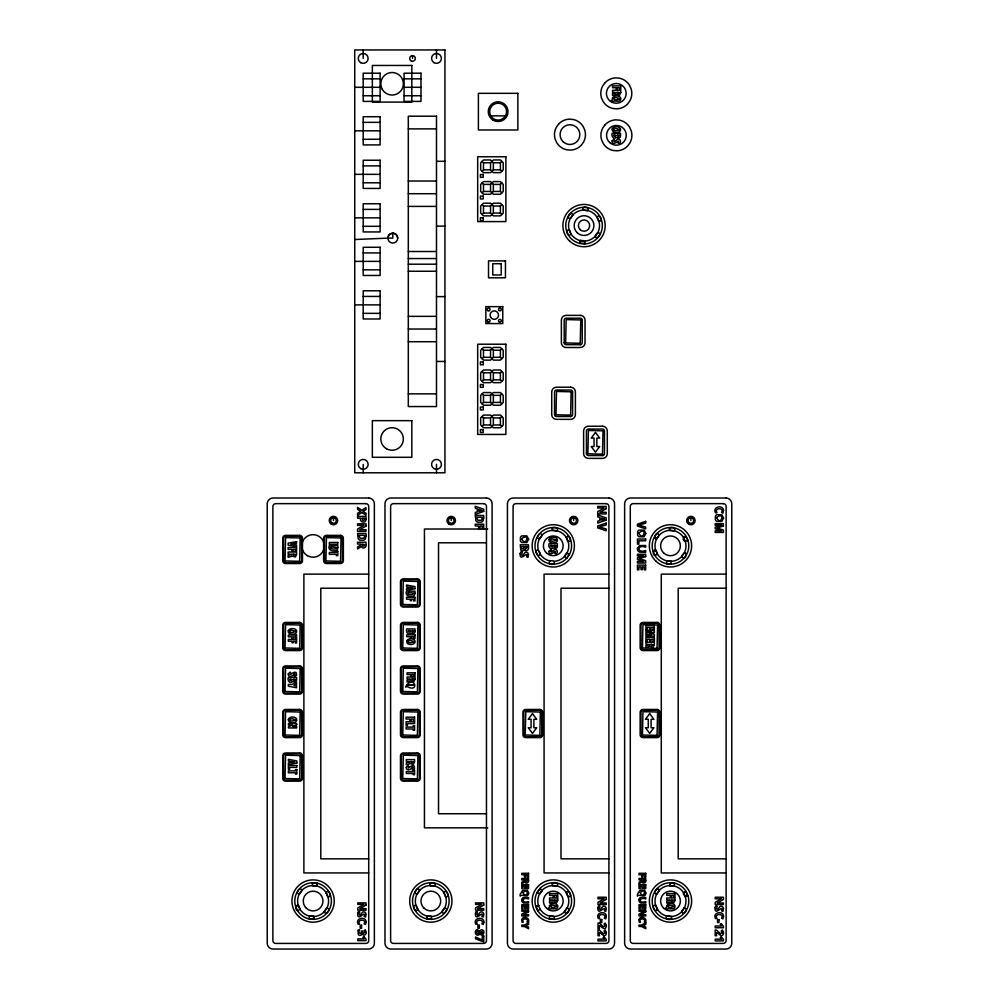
<?xml version="1.0" encoding="UTF-8"?>
<svg xmlns="http://www.w3.org/2000/svg" width="999" height="999" viewBox="0 0 999 999"><rect width="100%" height="100%" fill="white"/><g stroke="black" fill="none" stroke-linecap="round" stroke-linejoin="round"><path stroke-width="1.5" d="M309.615 916.145A15.509 15.509 0 0 1 299.962 909.265L298.276 905.581A15.509 15.509 0 0 1 299.413 893.768L301.76 890.471A15.509 15.509 0 0 1 312.55 885.539L316.583 885.926A15.509 15.509 0 0 1 326.248 892.819L327.922 896.503A15.509 15.509 0 0 1 326.798 908.303L324.45 911.6A15.509 15.509 0 0 1 313.649 916.533L309.653 915.871L313.674 916.258L313.748 919.355L308.991 918.893A18.319 18.319 0 0 1 297.565 910.751L295.579 906.405A18.319 18.319 0 0 1 296.915 892.444L299.688 888.548A18.319 18.319 0 0 1 312.45 882.729L317.207 883.178A18.319 18.319 0 0 1 328.634 891.32L330.619 895.666A18.319 18.319 0 0 1 329.283 909.627L326.511 913.523A18.319 18.319 0 0 1 313.748 919.355L313.674 916.258M316.558 886.213L317.207 883.178L316.558 886.213L312.525 885.826L312.45 882.729L317.183 883.466M426.748 918.618L431.481 919.355A18.319 18.319 0 0 0 444.243 913.523L447.015 909.627A18.319 18.319 0 0 0 448.351 895.666L446.366 891.32A18.319 18.319 0 0 0 434.952 883.178L430.182 882.729A18.319 18.319 0 0 0 417.432 888.548L414.647 892.444A18.319 18.319 0 0 0 413.311 906.405L415.297 910.751A18.319 18.319 0 0 0 426.723 918.893L427.385 915.871L431.418 916.258L431.481 919.355L426.748 918.618L427.385 915.871M430.257 885.826C427.06 880.893 438.361 881.98 434.29 886.213L430.282 885.539L434.315 885.926A15.509 15.509 0 0 1 443.981 892.819L445.666 896.503A15.509 15.509 0 0 1 444.53 908.303L442.182 911.6A15.509 15.509 0 0 1 431.381 916.533L427.36 916.145A15.509 15.509 0 0 1 417.694 909.265L416.009 905.581A15.509 15.509 0 0 1 417.145 893.768L419.493 890.471A15.509 15.509 0 0 1 430.282 885.539M580.581 240.422L579.919 243.444L584.69 243.906A18.319 18.319 0 0 0 597.439 238.074L600.224 234.191A18.319 18.319 0 0 0 601.56 220.23L599.575 215.871A18.319 18.319 0 0 0 588.149 207.73L583.391 207.28A18.319 18.319 0 0 0 570.629 213.099L567.857 216.995A18.319 18.319 0 0 0 566.52 230.956L568.506 235.314A18.319 18.319 0 0 0 579.919 243.444L580.581 240.422L584.615 240.809L584.69 243.906L584.615 240.809M549.8 560.951L549.163 563.698L553.921 564.148A18.319 18.319 0 0 0 566.683 558.329L569.455 554.433A18.319 18.319 0 0 0 570.791 540.471L568.806 536.113A18.319 18.319 0 0 0 557.392 527.984L552.622 527.522A18.319 18.319 0 0 0 539.872 533.354L537.1 537.25A18.319 18.319 0 0 0 535.751 551.198L537.749 555.556A18.319 18.319 0 0 0 549.163 563.698C555.132 566.733 556.555 559.353 549.8 560.951A15.509 15.509 0 0 1 540.134 554.058L538.449 550.374A15.509 15.509 0 0 1 539.585 538.561L541.933 535.264A15.509 15.509 0 0 1 552.722 530.344L556.755 530.731A15.509 15.509 0 0 1 566.421 537.612L568.106 541.296A15.509 15.509 0 0 1 566.97 553.109L564.622 556.406A15.509 15.509 0 0 1 553.821 561.338M552.697 530.619C549.5 525.699 560.801 526.773 556.73 531.006L552.722 530.344M583.466 210.377C580.269 205.444 591.558 206.531 587.487 210.764L583.491 210.102L587.512 210.477A15.509 15.509 0 0 1 597.177 217.37L598.863 221.054A15.509 15.509 0 0 1 597.727 232.867L595.379 236.164A15.509 15.509 0 0 1 584.59 241.084L580.556 240.697A15.509 15.509 0 0 1 570.891 233.816L569.218 230.132A15.509 15.509 0 0 1 570.342 218.319L572.689 215.022A15.509 15.509 0 0 1 583.491 210.102M549.812 916.145A15.509 15.509 0 0 1 540.147 909.265L538.473 905.581A15.509 15.509 0 0 1 539.597 893.768L541.945 890.471A15.509 15.509 0 0 1 552.747 885.539L556.78 885.926A15.509 15.509 0 0 1 566.445 892.819L568.119 896.503A15.509 15.509 0 0 1 566.995 908.303L564.635 911.6A15.509 15.509 0 0 1 553.846 916.533C543.244 916.383 557.055 913.586 553.946 919.355L549.188 918.893A18.319 18.319 0 0 1 537.762 910.751L535.776 906.405A18.319 18.319 0 0 1 537.112 892.444L539.885 888.548A18.319 18.319 0 0 1 552.647 882.729L557.405 883.178A18.319 18.319 0 0 1 568.831 891.32L570.816 895.666A18.319 18.319 0 0 1 569.48 909.627L566.708 913.523A18.319 18.319 0 0 1 553.946 919.355L549.188 918.893L549.837 915.871M552.722 885.826C549.525 880.893 560.826 881.98 556.743 886.213L552.747 885.539M667.007 560.951A15.509 15.509 0 0 1 657.342 554.058L655.656 550.374A15.509 15.509 0 0 1 656.793 538.561L659.14 535.264A15.509 15.509 0 0 1 669.929 530.344L673.963 530.731A15.509 15.509 0 0 1 683.628 537.612L685.302 541.296A15.509 15.509 0 0 1 684.178 553.109L681.83 556.406A15.509 15.509 0 0 1 671.028 561.338L667.032 560.664L671.053 561.051L671.128 564.148L666.37 563.698A18.319 18.319 0 0 1 654.944 555.556L652.959 551.198A18.319 18.319 0 0 1 654.295 537.25L657.08 533.354A18.319 18.319 0 0 1 669.829 527.522L674.6 527.984A18.319 18.319 0 0 1 686.013 536.113L687.999 540.471A18.319 18.319 0 0 1 686.663 554.433L683.89 558.329A18.319 18.319 0 0 1 671.128 564.148L666.37 563.698L667.032 560.664M669.904 530.619C666.708 525.699 678.009 526.773 673.938 531.006L669.929 530.344M669.829 883.004L674.612 883.178A18.319 18.319 0 0 1 686.038 891.32L688.024 895.666A18.319 18.319 0 0 1 686.688 909.627L683.903 913.523A18.319 18.319 0 0 1 671.153 919.355L666.383 918.893A18.319 18.319 0 0 1 654.969 910.751L652.984 906.405A18.319 18.319 0 0 1 654.32 892.444L657.092 888.548A18.319 18.319 0 0 1 669.854 882.729L669.929 885.826L673.95 886.213L674.612 883.178L669.829 883.004L669.929 885.826M667.02 916.145A15.509 15.509 0 0 1 657.354 909.265L655.681 905.581A15.509 15.509 0 0 1 656.805 893.768L659.153 890.471A15.509 15.509 0 0 1 669.954 885.539L673.975 885.926A15.509 15.509 0 0 1 683.641 892.819L685.326 896.503A15.509 15.509 0 0 1 684.19 908.303L681.842 911.6A15.509 15.509 0 0 1 671.053 916.533L667.02 916.145L671.078 916.258C674.275 921.178 662.974 920.091 667.045 915.871M309.653 915.871L308.991 918.893L313.773 919.068M354.732 239.523L387.862 238.124L388.524 235.652L390.322 233.841L392.794 233.192L395.267 233.841L397.065 235.652L397.727 238.124A4.933 4.933 0 0 1 390.322 242.395A4.933 4.933 0 0 1 390.322 233.841A4.933 4.933 0 0 1 397.727 238.124M570.566 218.481L572.927 215.185C570.891 209.365 565.222 219.368 570.342 218.319M595.154 236.001L597.502 232.705C603.671 232.717 596.053 241.333 595.379 236.164M539.81 538.723L542.157 535.439C540.134 529.607 534.465 539.622 539.585 538.561M299.638 893.93L301.985 890.633C299.962 884.802 294.293 894.817 299.413 893.768M565.172 555.144L566.745 552.947L569.455 554.433L566.745 552.947M569.23 554.27L566.683 558.329L564.398 556.243M324.213 911.438L326.561 908.141C332.729 908.153 325.125 916.782 324.45 911.6M658.578 536.525C652.31 544.73 654.969 527.971 659.365 535.439M417.37 893.93L419.717 890.633C417.694 884.802 412.025 894.817 417.145 893.768M681.593 556.243C688.336 545.616 686.538 563.698 681.83 556.406M441.958 911.438L444.305 908.141C450.474 908.153 442.857 916.782 442.182 911.6M540.122 888.71L537.112 892.444L539.835 893.93L542.182 890.633L539.885 888.548L542.182 890.633M564.41 911.438L566.758 908.141C572.927 908.153 565.322 916.782 564.635 911.6M657.042 893.93L659.39 890.633C657.354 884.802 651.685 894.817 656.805 893.768M482.08 171.241L483.491 169.842L483.491 162.787L482.08 161.376M490.546 162.787L493.356 159.965L500.412 159.965L503.221 162.787L503.221 169.842L500.412 172.652L493.356 172.652L490.546 169.842L490.546 162.787L483.491 162.787M493.356 169.842L490.546 172.652L483.491 172.652L480.669 169.842L480.669 162.787L483.491 159.965L490.546 159.965L493.356 162.787L493.356 169.842L500.412 169.842L501.823 171.241M500.412 169.842L500.412 162.787L501.823 161.376M482.08 192.857L483.491 191.446L483.491 184.403L482.08 182.992M490.546 184.403L493.356 181.581L500.412 181.581L503.221 184.403L503.221 191.446L500.412 194.268L493.356 194.268L490.546 191.446L490.546 184.403L483.491 184.403M493.356 191.446L490.546 194.268L483.491 194.268L480.669 191.446L480.669 184.403L483.491 181.581L490.546 181.581L493.356 184.403L493.356 191.446L500.412 191.446L501.823 192.857M500.412 191.446L500.412 184.403L501.823 182.992M482.08 214.473L483.491 213.062L483.491 206.019L482.08 204.608M490.546 206.019L493.356 203.197L500.412 203.197L503.221 206.019L503.221 213.062L500.412 215.884L493.356 215.884L490.546 213.062L490.546 206.019L483.491 206.019M493.356 213.062L490.546 215.884L483.491 215.884L480.669 213.062L480.669 206.019L483.491 203.197L490.546 203.197L493.356 206.019L493.356 213.062L500.412 213.062L501.823 214.473M500.412 213.062L500.412 206.019L501.823 204.608M482.08 358.716L483.491 357.305L483.491 350.249L482.08 348.838M490.546 350.249L493.356 347.44L500.412 347.44L503.221 350.249L503.221 357.305L500.412 360.115L493.356 360.115L490.546 357.305L490.546 350.249L483.491 350.249M493.356 357.305L490.546 360.115L483.491 360.115L480.669 357.305L480.669 350.249L483.491 347.44L490.546 347.44L493.356 350.249L493.356 357.305L500.412 357.305L501.823 358.716M500.412 357.305L500.412 350.249L501.823 348.838M482.08 381.268L483.491 379.857L483.491 372.802L482.08 371.391M490.546 372.802L493.356 369.992L500.412 369.992L503.221 372.802L503.221 379.857L500.412 382.667L493.356 382.667L490.546 379.857L490.546 372.802L483.491 372.802M493.356 379.857L490.546 382.667L483.491 382.667L480.669 379.857L480.669 372.802L483.491 369.992L490.546 369.992L493.356 372.802L493.356 379.857L500.412 379.857L501.823 381.268M500.412 379.857L500.412 372.802L501.823 371.391M482.08 403.821L483.491 402.41L483.491 395.354L482.08 393.943M490.546 395.354L493.356 392.545L500.412 392.545L503.221 395.354L503.221 402.41L500.412 405.219L493.356 405.219L490.546 402.41L490.546 395.354L483.491 395.354M493.356 402.41L490.546 405.219L483.491 405.219L480.669 402.41L480.669 395.354L483.491 392.545L490.546 392.545L493.356 395.354L493.356 402.41L500.412 402.41L501.823 403.821M500.412 402.41L500.412 395.354L501.823 393.943M482.08 426.361L483.491 424.962L483.491 417.907L482.08 416.496M490.546 417.907L493.356 415.084L500.412 415.084L503.221 417.907L503.221 424.962L500.412 427.772L493.356 427.772L490.546 424.962L490.546 417.907L483.491 417.907M493.356 424.962L490.546 427.772L483.491 427.772L480.669 424.962L480.669 417.907L483.491 415.084L490.546 415.084L493.356 417.907L493.356 424.962L500.412 424.962L501.823 426.361M500.412 424.962L500.412 417.907L501.823 416.496M571.153 233.691C568.481 238.923 563.773 228.609 569.467 230.02L570.891 233.816M596.927 217.482C599.587 212.25 604.308 222.577 598.601 221.166L597.177 217.37M539.273 551.485L540.384 553.946C537.287 559.278 533.628 548.376 538.449 550.374M566.171 537.737C568.831 532.504 573.551 542.819 567.844 541.408L566.421 537.612M683.366 537.737C689.897 534.003 679.258 538.411 685.052 541.408L687.999 540.471L685.764 536.238M657.592 553.946C649.912 560.139 654.47 542.232 657.342 554.058M300.212 909.14C292.532 915.334 297.09 897.427 299.962 909.265M325.986 892.931C328.659 887.699 333.366 898.026 327.672 896.615L326.248 892.819M417.944 909.14C415.284 914.372 410.564 904.045 416.271 905.456L417.694 909.265M443.718 892.931C446.391 887.699 451.098 898.026 445.404 896.615L443.981 892.819M566.183 892.931C568.856 887.699 573.563 898.026 567.869 896.615L566.445 892.819M683.391 892.931C689.847 889.709 680.381 892.557 684.515 895.391M657.617 909.14C654.944 914.372 650.237 904.045 655.931 905.456L657.354 909.265M536.026 906.293L538.723 905.456L536.026 906.293L537.762 910.751L540.147 909.265M687.762 895.791L685.064 896.615L687.762 895.791L685.776 891.433M653.221 551.086L655.918 550.262M295.841 906.293L298.526 905.456M580.244 343.281L580.769 319.942L566.158 319.593L565.634 342.932L580.244 343.281L580.244 344.692L566.158 344.692A1.973 1.973 0 0 1 564.185 342.719L564.185 320.167A1.973 1.973 0 0 1 566.158 318.194L580.244 318.194A1.973 1.973 0 0 1 582.217 320.167L582.217 342.719A1.973 1.973 0 0 1 580.244 344.692M570.616 415.122L571.128 391.795L556.518 391.446L555.993 414.772L570.616 415.122L570.616 416.533L556.518 416.533A1.973 1.973 0 0 1 554.545 414.56L554.545 392.008A1.973 1.973 0 0 1 556.518 390.035L570.616 390.035A1.973 1.973 0 0 1 572.589 392.008L572.589 414.56A1.973 1.973 0 0 1 570.616 416.533M602.497 454.145L603.021 430.819L588.411 430.469L587.887 453.796L602.497 454.145L602.497 455.556L588.411 455.556A1.973 1.973 0 0 1 586.438 453.583L586.438 431.031A1.973 1.973 0 0 1 588.411 429.058L602.497 429.058A1.973 1.973 0 0 1 604.47 431.031L604.47 453.583A1.973 1.973 0 0 1 602.497 455.556M299.663 561.301L300.175 537.962L285.564 537.612L285.04 560.951L299.663 561.301L299.663 562.699L285.564 562.699A1.973 1.973 0 0 1 283.591 560.726L283.591 538.174A1.973 1.973 0 0 1 285.564 536.201L299.663 536.201A1.973 1.973 0 0 1 301.636 538.174L301.636 560.726A1.973 1.973 0 0 1 299.663 562.699M340.534 561.301L341.059 537.962L326.436 537.612L325.911 560.951L340.534 561.301L340.534 562.699L326.436 562.699A1.973 1.973 0 0 1 324.463 560.726L324.463 538.174A1.973 1.973 0 0 1 326.436 536.201L340.534 536.201A1.973 1.973 0 0 1 342.507 538.174L342.507 560.726A1.973 1.973 0 0 1 340.534 562.699M417.395 604.82L417.907 581.48L403.296 581.131L402.772 604.47L417.395 604.82L417.395 606.218L403.296 606.218A1.973 1.973 0 0 1 401.323 604.245L401.323 581.693A1.973 1.973 0 0 1 403.296 579.72L417.395 579.72A1.973 1.973 0 0 1 419.368 581.693L419.368 604.245A1.973 1.973 0 0 1 417.395 606.218M299.663 648.339L300.175 624.999L285.564 624.65L285.04 647.989L299.663 648.339L299.663 649.737L285.564 649.737A1.973 1.973 0 0 1 283.591 647.764L283.591 625.212A1.973 1.973 0 0 1 285.564 623.239L299.663 623.239A1.973 1.973 0 0 1 301.636 625.212L301.636 647.764A1.973 1.973 0 0 1 299.663 649.737M417.395 648.339L417.907 624.999L403.296 624.65L402.772 647.989L417.395 648.339L417.395 649.737L403.296 649.737A1.973 1.973 0 0 1 401.323 647.764L401.323 625.212A1.973 1.973 0 0 1 403.296 623.239L417.395 623.239A1.973 1.973 0 0 1 419.368 625.212L419.368 647.764A1.973 1.973 0 0 1 417.395 649.737M299.663 691.845L300.175 668.518L285.564 668.169L285.04 691.508L299.663 691.845L299.663 693.256L285.564 693.256A1.973 1.973 0 0 1 283.591 691.283L283.591 668.731A1.973 1.973 0 0 1 285.564 666.758L299.663 666.758A1.973 1.973 0 0 1 301.636 668.731L301.636 691.283A1.973 1.973 0 0 1 299.663 693.256M417.395 691.845L417.907 668.518L403.296 668.169L402.772 691.508L417.395 691.845L417.395 693.256L403.296 693.256A1.973 1.973 0 0 1 401.323 691.283L401.323 668.731A1.973 1.973 0 0 1 403.296 666.758L417.395 666.758A1.973 1.973 0 0 1 419.368 668.731L419.368 691.283A1.973 1.973 0 0 1 417.395 693.256M657.055 648.339L657.579 624.999L642.956 624.65L642.444 647.989L657.055 648.339L657.055 649.737L642.956 649.737A1.973 1.973 0 0 1 640.983 647.764L640.983 625.212A1.973 1.973 0 0 1 642.956 623.239L657.055 623.239A1.973 1.973 0 0 1 659.028 625.212L659.028 647.764A1.973 1.973 0 0 1 657.055 649.737M299.663 735.364L300.175 712.037L285.564 711.688L285.04 735.027L299.663 735.364L299.663 736.775L285.564 736.775A1.973 1.973 0 0 1 283.591 734.802L283.591 712.25A1.973 1.973 0 0 1 285.564 710.277L299.663 710.277A1.973 1.973 0 0 1 301.636 712.25L301.636 734.802A1.973 1.973 0 0 1 299.663 736.775M417.395 735.364L417.907 712.037L403.296 711.688L402.772 735.027L417.395 735.364L417.395 736.775L403.296 736.775A1.973 1.973 0 0 1 401.323 734.802L401.323 712.25A1.973 1.973 0 0 1 403.296 710.277L417.395 710.277A1.973 1.973 0 0 1 419.368 712.25L419.368 734.802A1.973 1.973 0 0 1 417.395 736.775M299.663 778.883L300.175 755.556L285.564 755.207L285.04 778.546L299.663 778.883L299.663 780.294L285.564 780.294A1.973 1.973 0 0 1 283.591 778.321L283.591 755.768A1.973 1.973 0 0 1 285.564 753.795L299.663 753.795A1.973 1.973 0 0 1 301.636 755.768L301.636 778.321A1.973 1.973 0 0 1 299.663 780.294M539.847 735.364L540.372 712.037L525.761 711.688L525.237 735.027L539.847 735.364L539.847 736.775L525.761 736.775A1.973 1.973 0 0 1 523.788 734.802L523.788 712.25A1.973 1.973 0 0 1 525.761 710.277L539.847 710.277A1.973 1.973 0 0 1 541.82 712.25L541.82 734.802A1.973 1.973 0 0 1 539.847 736.775M417.395 778.883L417.907 755.556L403.296 755.207L402.772 778.546L417.395 778.883L417.395 780.294L403.296 780.294A1.973 1.973 0 0 1 401.323 778.321L401.323 755.768A1.973 1.973 0 0 1 403.296 753.795L417.395 753.795A1.973 1.973 0 0 1 419.368 755.768L419.368 778.321A1.973 1.973 0 0 1 417.395 780.294M657.055 735.364L657.579 712.037L642.956 711.688L642.444 735.027L657.055 735.364L657.055 736.775L642.956 736.775A1.973 1.973 0 0 1 640.983 734.802L640.983 712.25A1.973 1.973 0 0 1 642.956 710.277L657.055 710.277A1.973 1.973 0 0 1 659.028 712.25L659.028 734.802A1.973 1.973 0 0 1 657.055 736.775M363.199 78.846L380.107 78.846M404.071 78.846L420.979 78.846M354.732 87.3L380.107 87.3M404.071 87.3L420.979 87.3M363.199 95.754L380.107 95.754M404.071 95.754L420.979 95.754M490.809 115.884L505.457 115.884A8.454 8.454 0 0 0 498.126 103.197A8.454 8.454 0 0 0 490.809 115.884A8.454 8.454 0 0 0 505.457 115.884M363.199 122.353L380.107 122.353M408.304 128.883L436.488 128.883M354.732 130.819L380.107 130.819M363.199 139.273L380.107 139.273M436.488 161.301L444.942 161.301M493.356 162.787L500.412 162.787M363.199 165.884L380.107 165.884M483.491 169.842L490.546 169.842M354.732 174.338L380.107 174.338M408.304 181.031L436.488 181.031M363.199 182.792L380.107 182.792M493.356 184.403L500.412 184.403M483.491 191.446L490.546 191.446M408.304 193.719L436.488 193.719M493.356 206.019L500.412 206.019M408.304 206.406L436.488 206.406M363.199 209.39L380.107 209.39M483.491 213.062L490.546 213.062M354.732 217.844L380.107 217.844M363.199 226.311L380.107 226.311M436.488 226.136L444.942 226.136M387.862 238.124L392.794 238.124L392.794 233.192M408.304 251.511L436.488 251.511M363.199 252.922L380.107 252.922M408.304 258.554L436.488 258.554M354.732 261.376L380.107 261.376M408.304 264.198L436.488 264.198M363.199 269.83L380.107 269.83M408.304 271.241L436.488 271.241M363.199 296.428L380.107 296.428M436.488 296.616L444.942 296.616M354.732 304.882L380.107 304.882M363.199 313.349L380.107 313.349M408.304 316.346L436.488 316.346M580.819 320.167L582.217 320.167M408.304 329.033L436.488 329.033M408.304 341.72L436.488 341.72M564.185 342.719L565.596 342.719M493.356 350.249L500.412 350.249M483.491 357.305L490.546 357.305M436.488 361.451L444.942 361.451M493.356 372.802L500.412 372.802M483.491 379.857L490.546 379.857M571.178 392.008L572.589 392.008M408.304 393.868L436.488 393.868M493.356 395.354L500.412 395.354M483.491 402.41L490.546 402.41M554.545 414.56L555.956 414.56M493.356 417.907L500.412 417.907M483.491 424.962L490.546 424.962M603.071 431.031L604.47 431.031M586.438 453.583L587.837 453.583M487.737 529.02L424.438 529.02L424.438 827.834L487.737 827.834M300.224 538.174L301.636 538.174M341.096 538.174L342.507 538.174M486.463 542.794L438.536 542.794L438.536 813.735L486.463 813.735M283.591 560.726L285.002 560.726M324.463 560.726L325.874 560.726M368.718 574.125L303.883 574.125L303.883 872.939L368.718 872.939M608.915 574.125L544.08 574.125L544.08 872.939L608.915 872.939M726.123 574.125L661.288 574.125L661.288 872.939L726.123 872.939M417.957 581.693L419.368 581.693M368.718 588.211L320.804 588.211L320.804 858.84L368.718 858.84M608.915 588.211L561.001 588.211L561.001 858.84L608.915 858.84M726.123 588.211L678.196 588.211L678.196 858.84L726.123 858.84M401.323 604.245L402.734 604.245M300.224 625.212L301.636 625.212M417.957 625.212L419.368 625.212M657.617 625.212L659.028 625.212M283.591 647.764L285.002 647.764M401.323 647.764L402.734 647.764M640.983 647.764L642.394 647.764M300.224 668.731L301.636 668.731M417.957 668.731L419.368 668.731M283.591 691.283L285.002 691.283M401.323 691.283L402.734 691.283M300.224 712.25L301.636 712.25M417.957 712.25L419.368 712.25M540.422 712.25L541.82 712.25M657.617 712.25L659.028 712.25M283.591 734.802L285.002 734.802M401.323 734.802L402.734 734.802M523.788 734.802L525.199 734.802M640.983 734.802L642.394 734.802M300.224 755.768L301.636 755.768M417.957 755.768L419.368 755.768M283.591 778.321L285.002 778.321M401.323 778.321L402.734 778.321M579.957 243.169L584.715 243.619M654.532 537.412L657.017 538.723M690.883 517.744L690.883 520.566M573.676 517.744L573.676 520.566M483.678 529.02L483.678 524.188L475.249 524.188L475.249 525.949L478.583 525.949L478.583 528.808L480.044 528.808L480.044 525.949L482.217 525.949L482.217 529.02M451.223 517.744L451.223 520.566M436.488 49.95L436.488 58.404M436.488 464.348L436.488 472.802M412.525 55.582L412.525 58.404M363.199 49.95L363.199 58.404M363.199 464.348L363.199 472.802M333.491 517.744L333.491 520.566M528.459 547.377C529.345 549.85 525.711 552.247 524.6 549.438L523.901 550.561L522.09 550.861A2.01 2.01 0 0 1 520.866 550.099L520.242 544.817L528.459 544.817L528.459 547.377M296.566 554.37L295.392 556.992L292.207 556.143L288.112 557.305L288.112 555.369L291.895 554.433L288.112 553.908L288.112 552.035L296.566 552.035L296.566 554.37M414.535 761.85L413.399 764.41L410.289 763.573L406.318 764.71L406.318 762.824L410.002 761.925L406.318 761.4L406.318 759.59L414.535 759.59L414.535 761.85M557.754 900.249L556.618 902.796L553.508 901.972L549.537 903.096L549.537 901.223L553.221 900.311L549.537 899.799L549.537 897.976L557.754 897.976L557.754 900.249M620.766 92.57L619.617 95.13L616.52 94.293L612.537 95.429L612.537 93.544L616.221 92.645L612.537 92.12L612.537 90.31L620.766 90.31L620.766 92.57M654.357 644.53L653.184 647.152L649.999 646.303L645.903 647.464L645.903 645.529L649.7 644.592L645.903 644.068L645.903 642.195L654.357 642.195L654.357 644.53M674.962 900.249L673.826 902.796L670.716 901.972L666.745 903.096L666.745 901.223L670.429 900.311L666.745 899.799L666.745 897.976L674.962 897.976L674.962 900.249M366.021 544.705C366.808 547.689 362.437 549.537 361.251 546.515L357.555 549L357.555 547.015L360.801 544.992L360.801 544.03L357.555 544.03L357.555 542.245L366.021 542.245L366.021 544.705M357.704 913.423C357.192 922.864 366.346 908.828 364.198 916.495L365.559 917.057L366.096 913.998L365.172 912.249L363.798 911.837A2.16 2.16 0 0 0 362.375 912.324L360.214 915.359L359.178 914.709L359.79 911.737L358.179 911.737L357.704 913.423M475.449 913.423C474.925 922.864 484.078 908.828 481.93 916.495L483.291 917.057L483.828 913.998L482.904 912.249L481.53 911.837A2.16 2.16 0 0 0 480.107 912.324L477.959 915.359L476.91 914.709L477.534 911.737L475.911 911.737L475.449 913.423M520.167 553.733C519.642 563.149 528.783 549.138 526.648 556.805L527.996 557.367L528.533 554.308L527.609 552.559L526.236 552.147A2.16 2.16 0 0 0 524.825 552.634L522.664 555.656L521.628 555.019L522.24 552.047L520.629 552.047L520.167 553.733M528.546 880.456C529.183 882.829 525.686 884.302 524.737 881.892L521.803 883.878L521.803 882.292L524.388 880.681L524.388 879.919L521.803 879.919L521.803 878.496L528.546 878.496L528.546 880.456M597.902 907.791C597.39 917.219 606.543 903.196 604.395 910.863L605.756 911.425L606.293 908.366L605.369 906.605L603.995 906.193A2.16 2.16 0 0 0 602.572 906.68L600.411 909.714L599.375 909.078L599.987 906.105L598.364 906.105L597.902 907.791M645.754 880.456C646.378 882.829 642.894 884.302 641.945 881.892L639.01 883.878L639.01 882.292L641.595 880.681L641.595 879.919L639.01 879.919L639.01 878.496L645.754 878.496L645.754 880.456M715.109 907.791C714.597 917.219 723.738 903.196 721.603 910.863L722.951 911.425L723.501 908.366L722.564 906.605L721.191 906.193A2.16 2.16 0 0 0 719.779 906.68L717.619 909.714L716.57 909.078L717.195 906.105L715.571 906.105L715.109 907.791M366.133 932.417C366.795 935.139 362.6 936.325 362.125 933.391L361.226 935.126L359.628 935.364A2.123 2.123 0 0 1 358.341 934.552L357.929 930.256L359.603 929.719C357.055 932.616 362.113 935.663 361.351 930.981L362.687 930.981C361.75 934.877 366.483 933.141 364.123 930.531L365.322 929.732L366.133 932.417M475.449 931.792C474.463 934.727 478.733 936.887 479.87 933.59C482.23 938.073 486.138 931.13 482.317 929.832A2.085 2.085 0 0 0 480.781 930.094L479.832 931.118L477.122 929.582A1.836 1.836 0 0 0 475.986 930.306L475.449 931.792M366.021 519.105C366.558 523.851 359.103 522.577 360.564 518.194L357.555 518.194L357.555 516.408L366.021 516.408L366.021 519.105M366.133 922.089L365.559 924.5L364.136 923.938C367.395 918.818 356.193 918.805 359.565 924.187L358.104 924.187C354.62 918.006 366.221 915.733 366.133 922.089M483.866 922.089L483.291 924.5L481.868 923.938C485.127 918.818 473.926 918.805 477.297 924.187L475.836 924.187C472.352 918.006 483.966 915.733 483.866 922.089M606.331 916.445L605.756 918.855L604.333 918.293C607.592 913.186 596.378 913.173 599.762 918.543L598.301 918.543C594.805 912.362 606.418 910.101 606.331 916.445M723.538 510.664L722.951 513.074L721.54 512.512C724.799 507.405 713.598 507.392 716.97 512.762L715.509 512.762C712.025 506.593 723.626 504.333 723.538 510.664M723.538 916.445L722.951 918.855L721.54 918.293C724.799 913.186 713.586 913.173 716.97 918.543L715.496 918.543C712.012 912.362 723.626 910.101 723.538 916.445M521.753 899.624L522.015 901.735L523.476 902.946L528.546 903.034L528.546 901.61C521.241 904.207 521.228 896.315 528.546 898.925L528.546 897.502L523.164 897.676A2.148 2.148 0 0 0 522.09 898.613L521.753 899.624M637.387 548.089L637.699 550.649L639.497 552.135L645.666 552.235L645.666 550.499C636.75 553.946 636.738 543.781 645.666 547.227L645.666 545.491L639.697 545.554L637.387 548.089M638.96 899.624L639.21 901.735L640.684 902.946L645.754 903.034L645.754 901.61C638.448 904.207 638.436 896.315 645.754 898.925L645.754 897.502L640.371 897.676A2.148 2.148 0 0 0 639.285 898.613L638.96 899.624M288.261 630.831C287.437 635.139 295.629 635.426 296.641 632.067C297.465 627.759 289.273 627.497 288.261 630.831M288.361 719.28C287.525 723.588 295.729 723.875 296.728 720.516C297.565 716.208 289.373 715.946 288.361 719.28M337.799 547.714C337.849 553.046 326.598 551.436 329.333 545.579L337.799 545.579L337.799 547.714M406.693 641.033C405.856 645.342 414.061 645.641 415.06 642.27C415.884 637.961 407.704 637.712 406.693 641.033M406.993 684.615L405.519 687L407.242 686.563C419.118 693.256 415.372 675.873 406.993 684.615M414.985 593.306C415.047 598.626 403.796 597.015 406.531 591.158L414.985 591.158L414.985 593.306M549.038 539.497C548.214 543.806 556.406 544.093 557.417 540.734C558.241 536.426 550.049 536.163 549.038 539.497M549.45 905.806L549.512 907.279L548.189 908.291L549.05 909.415C551.298 907.342 558.391 911.25 557.829 905.806C556.88 902.784 550.412 902.796 549.45 905.806M612.462 98.139L612.512 99.6L611.188 100.624L612.062 101.736C614.31 99.663 621.403 103.571 620.829 98.139C619.88 95.117 613.411 95.117 612.462 98.139M612.175 128.983C611.338 133.292 619.542 133.591 620.541 130.232C621.366 125.924 613.186 125.662 612.175 128.983M666.658 905.806L666.72 907.279L665.396 908.291L666.258 909.415C668.506 907.342 675.599 911.25 675.037 905.806C674.088 902.784 667.607 902.796 666.658 905.806M288.261 673.875C287.812 677.834 292.919 676.66 293.993 674.025A1.261 1.261 0 0 1 294.942 673.863L294.343 676.423L296.503 675.361L296.366 673.026A1.761 1.761 0 0 0 295.442 672.227C293.806 671.565 287.5 676.648 291.059 673.613L290.197 672.115L288.261 673.875M366.021 536.126L365.397 538.711A3.472 3.472 0 0 1 363.611 540.209L360.027 540.197A3.484 3.484 0 0 1 358.191 538.636L357.555 533.478L366.021 533.478L366.021 536.126M406.231 767.307C405.781 771.278 410.889 770.092 411.963 767.457A1.261 1.261 0 0 1 412.912 767.294L412.312 769.854L414.485 768.793L414.335 766.458A1.761 1.761 0 0 0 413.411 765.659C411.775 764.997 405.482 770.079 409.041 767.045L408.166 765.546L406.231 767.307M483.678 518.106L483.066 520.679A3.459 3.459 0 0 1 481.281 522.165L477.709 522.152A3.472 3.472 0 0 1 475.874 520.604L475.249 515.459L483.678 515.459L483.678 518.106M549.038 551.311C548.051 557.979 558.391 549.075 554.92 552.285L555.119 553.846C559.053 554.233 557.392 547.777 554.108 549.775C553.671 552.135 548.139 552.609 551.835 551.048L550.973 549.55L549.038 551.311M612.162 140.797C611.188 147.465 621.528 138.561 618.056 141.783L618.244 143.344C622.177 143.719 620.516 137.263 617.232 139.273C616.795 141.621 611.263 142.108 614.972 140.534L614.098 139.036L612.162 140.797M336.488 547.727C333.753 552.097 324.176 544.705 336.488 547.727M413.686 593.319C410.951 597.689 401.373 590.284 413.686 593.319M364.548 536.226L364.373 537.275A1.861 1.861 0 0 1 363.486 538.286L360.127 538.261L359.041 535.264L364.548 535.264L364.548 536.226M482.217 518.194L482.042 519.243A1.848 1.848 0 0 1 481.156 520.254L477.809 520.229L476.723 517.245L482.217 517.245L482.217 518.194M528.583 539.223L526.898 542.557L521.828 542.544A3.184 3.184 0 0 1 520.404 540.871L520.404 537.537A3.184 3.184 0 0 1 521.828 535.864L526.898 535.864L528.583 539.223M528.658 892.944C528.434 899.025 521.653 893.381 520.192 896.103L520.192 894.28L521.94 891.558A2.61 2.61 0 0 1 523.114 890.184L527.272 890.184L528.658 892.944M645.791 533.441L644.093 536.775L639.035 536.775A3.184 3.184 0 0 1 637.612 535.102L637.612 531.768A3.184 3.184 0 0 1 639.035 530.094L644.105 530.094L645.791 533.441M645.854 892.944C645.641 899.025 638.861 893.381 637.399 896.103L637.399 894.28L639.135 891.558A2.61 2.61 0 0 1 640.309 890.184L644.48 890.184L645.854 892.944M723.551 518.069L721.852 521.403L716.795 521.403A3.184 3.184 0 0 1 715.359 519.73L715.359 516.383A3.184 3.184 0 0 1 716.795 514.71L721.865 514.71L723.551 518.069M527.035 547.477L525.711 548.838L525.199 546.565L527.035 546.565L527.035 547.477M521.765 919.692L522.052 922.239L523.251 922.239C520.491 917.856 529.682 917.869 527.01 922.04L528.171 922.502C531.093 918.044 522.877 915.047 521.765 919.692M638.973 919.692L639.26 922.239L640.459 922.239C637.699 917.856 646.89 917.869 644.218 922.04L645.379 922.502C648.301 918.044 640.072 915.047 638.973 919.692M364.548 544.58C364.997 547.177 361.288 546.316 362.262 544.03L364.548 544.58M527.372 880.356C526.673 884.24 523.826 877.796 527.372 880.356M644.58 880.356C643.88 884.24 641.021 877.796 644.58 880.356M521.64 538.723C526.011 548.314 530.606 531.593 521.64 538.723M522.939 892.532C526.461 900.599 530.544 886.575 522.939 892.532M638.836 532.942C642.844 542.632 648.326 525.811 638.836 532.942M640.147 892.532C643.668 900.599 647.752 886.575 640.147 892.532M716.595 517.569C721.253 527.422 725.449 510.277 716.595 517.569M296.566 679.607C297.327 683.266 292.682 681.63 292.557 681.655C289.922 684.352 286.938 680.244 288.336 677.459L296.566 677.459L296.566 679.607M414.985 631.068C415.746 634.727 411.101 633.079 410.989 633.116C408.354 635.814 405.369 631.705 406.768 628.92L414.985 628.92L414.985 631.068M523.826 547.639C523.888 550.312 520.566 548.613 521.678 546.565L523.826 546.565L523.826 547.639M557.342 545.854C558.091 549.5 553.458 547.864 553.334 547.902C550.699 550.599 547.714 546.49 549.113 543.706L557.342 543.706L557.342 545.854M620.479 135.34C621.228 138.998 616.583 137.363 616.47 137.387C613.836 140.085 610.851 135.976 612.25 133.204L620.479 133.204L620.479 135.34M414.985 679.258L413.898 681.718L410.901 680.918L407.068 682.005L407.068 680.194L410.614 679.32L407.068 678.821L407.068 677.072L414.985 677.072L414.985 679.258M364.548 519.005L364.248 520.092L362.762 520.329L362.038 518.194L364.548 518.194L364.548 519.005M292.083 679.657C290.672 683.029 287.55 677.097 292.083 679.657M295.342 679.595C294.293 682.729 291.446 677.384 295.342 679.595M410.502 631.118C409.103 634.49 405.981 628.558 410.502 631.118M413.773 631.056C412.724 634.19 409.877 628.846 413.773 631.056M552.859 545.904C551.448 549.275 548.326 543.331 552.859 545.904M556.118 545.841C555.069 548.975 552.222 543.631 556.118 545.841M615.983 135.389C614.585 138.761 611.463 132.83 615.983 135.389M619.255 135.327C618.206 138.461 615.359 133.117 619.255 135.327M604.907 925.836L603.284 926.71L599.225 923.039L598.014 923.039L598.014 928.795L599.475 928.795C597.365 920.004 604.333 933.291 606.281 926.685A4.333 4.333 0 0 0 606.231 924.899L605.182 923.026L604.058 923.963L604.907 925.836M604.882 932.804L603.259 933.678L599.2 930.007L597.989 930.007L597.989 935.763L599.45 935.763C597.34 926.972 604.308 940.259 606.256 933.653A4.333 4.333 0 0 0 606.218 931.867L605.157 929.982L604.033 930.931L604.882 932.804M722.09 932.804L720.466 933.678L716.395 930.007L715.197 930.007L715.197 935.763L716.658 935.763C714.547 926.972 721.515 940.259 723.463 933.653A4.333 4.333 0 0 0 723.413 931.867L722.364 929.982L721.241 930.931L722.09 932.804M295.317 554.507L293.644 555.382L292.969 553.908L295.317 554.507M413.823 679.395C412.824 682.155 409.415 677.372 413.823 678.821L413.823 679.395M413.324 761.987L411.7 762.836L411.051 761.4L413.324 761.987M619.542 92.707L617.919 93.556L617.27 92.12L619.542 92.707M556.543 900.386L554.92 901.235L554.27 899.799L556.543 900.386M653.109 644.667L651.435 645.541L650.774 644.068L653.109 644.667M673.751 900.386L672.115 901.235L671.465 899.799L673.751 900.386M295.404 631.443C287.962 635.401 287.737 627.547 295.404 631.443M295.492 719.892C288.062 723.85 287.837 715.996 295.492 719.892M413.823 641.658C406.393 645.604 406.168 637.749 413.823 641.658M413.861 685.214L408.191 685.214L413.861 685.214M619.592 98.751C612.162 102.71 611.937 94.855 619.592 98.751M619.305 129.608C611.875 133.554 611.65 125.699 619.305 129.608M556.168 540.109C548.738 544.068 548.513 536.213 556.168 540.109M556.593 906.43C549.15 910.376 548.938 902.522 556.593 906.43M673.801 906.43C666.358 910.376 666.133 902.522 673.801 906.43M482.542 932.816L481.418 933.366L480.606 932.429L482.105 931.493L482.542 932.816M479.12 932.342L478.071 933.615L476.973 933.378A1.661 1.661 0 0 1 476.96 931.48L478.121 931.218L479.12 932.342M558.616 124.051L556.268 127.348A15.509 15.509 0 0 0 555.132 139.161L556.818 142.845A15.509 15.509 0 0 0 566.483 149.725L570.516 150.112A15.509 15.509 0 0 0 581.306 145.192L583.653 141.895A15.509 15.509 0 0 0 584.79 130.082L583.104 126.398A15.509 15.509 0 0 0 573.438 119.518L569.418 119.131A15.509 15.509 0 0 0 558.616 124.051M604.957 82.792L602.609 86.089A15.509 15.509 0 0 0 601.473 97.902L603.159 101.586A15.509 15.509 0 0 0 612.824 108.479L616.845 108.854A15.509 15.509 0 0 0 627.647 103.933L629.994 100.637A15.509 15.509 0 0 0 631.131 88.824L629.445 85.14A15.509 15.509 0 0 0 619.78 78.259L615.746 77.872A15.509 15.509 0 0 0 604.957 82.792M605.069 124.763L602.709 128.059A15.509 15.509 0 0 0 601.585 139.872L603.259 143.556A15.509 15.509 0 0 0 612.924 150.437L616.957 150.824A15.509 15.509 0 0 0 627.759 145.891L630.107 142.595A15.509 15.509 0 0 0 631.231 130.794L629.557 127.11A15.509 15.509 0 0 0 619.892 120.217L615.859 119.83A15.509 15.509 0 0 0 605.069 124.763M683.965 908.141L681.618 911.438C683.266 917.057 689.797 907.891 683.965 908.141M595.454 432.442L591.221 438.074L594.043 438.074L594.043 446.528L591.221 446.528L595.454 452.172L599.687 446.528L596.865 446.528L596.865 438.074L599.687 438.074L595.454 432.442M532.479 713.661L528.259 719.292L531.068 719.292L531.068 727.759L528.259 727.759L532.479 733.391L536.713 727.759L533.891 727.759L533.891 719.292L536.713 719.292L532.479 713.661M649.687 713.661L645.466 719.292L648.276 719.292L648.276 727.759L645.466 727.759L649.687 733.391L653.92 727.759L651.098 727.759L651.098 719.292L653.92 719.292L649.687 713.661M363.911 936.538L362.862 937.374L364.185 938.923L357.792 938.885L357.792 940.621L366.021 940.621L366.021 939.185L363.911 936.538M604.108 936.8L603.059 937.649L604.383 939.197L597.989 939.147L597.989 940.883L606.218 940.883L606.218 939.46L604.108 936.8M721.303 923.65L720.267 924.487L721.59 926.036L715.197 925.986L715.197 927.734L723.413 927.734L723.413 926.298L721.303 923.65M721.303 936.8L720.267 937.649L721.59 939.197L715.197 939.147L715.197 940.883L723.413 940.883L723.413 939.46L721.303 936.8M361.825 512.487L357.555 515.334L357.555 513.286L360.764 511.326L357.555 509.353L357.555 507.442L361.925 510.239L366.021 507.617L366.021 509.59L362.974 511.413L366.021 513.199L366.021 515.134L361.825 512.487M366.021 526.098L359.677 529.782L366.021 529.732L366.021 531.343L357.555 531.343L357.555 529.07L363.961 525.387L357.555 525.449L357.555 523.838L366.021 523.838L366.021 526.098M606.181 508.678L599.875 512.337L606.181 512.287L606.181 513.898L597.752 513.898L597.752 511.625L604.133 507.967L597.752 508.029L597.752 506.431L606.181 506.431L606.181 508.678M366.021 905.082L359.852 908.653L366.021 908.603L366.021 910.176L357.792 910.176L357.792 907.954L364.011 904.382L357.792 904.432L357.792 902.871L366.021 902.871L366.021 905.082M483.753 905.082L477.597 908.653L483.753 908.603L483.753 910.176L475.524 910.176L475.524 907.954L481.755 904.382L475.524 904.432L475.524 902.871L483.753 902.871L483.753 905.082M528.546 911.775L523.501 914.709L528.546 914.672L528.546 915.958L521.803 915.958L521.803 914.147L526.91 911.213L521.803 911.25L521.803 909.977L528.546 909.977L528.546 911.775M606.218 899.437L600.049 903.009L606.218 902.971L606.218 904.532L597.989 904.532L597.989 902.322L604.208 898.738L597.989 898.8L597.989 897.239L606.218 897.239L606.218 899.437M645.754 911.775L640.696 914.709L645.754 914.672L645.754 915.958L639.01 915.958L639.01 914.147L644.105 911.213L639.01 911.25L639.01 909.977L645.754 909.977L645.754 911.775M723.413 899.437L717.257 903.009L723.413 902.971L723.413 904.532L715.197 904.532L715.197 902.322L721.415 898.738L715.197 898.8L715.197 897.239L723.413 897.239L723.413 899.437M528.546 922.826L524.375 925.062L521.803 925.062L521.803 926.485L524.425 926.485L528.546 928.72L528.546 927.184L525.774 925.773L528.546 924.375L528.546 922.826M645.754 922.826L641.583 925.062L639.01 925.062L639.01 926.485L641.633 926.485L645.754 928.72L645.754 927.184L642.969 925.773L645.754 924.375L645.754 922.826M296.666 724.774L292.707 726.46L296.666 726.46L296.666 727.959L288.436 727.959L288.436 726.735L292.707 725.049L288.436 725.049L288.436 723.488L296.666 723.488L296.666 724.774M483.716 511.413L475.249 514.398L475.249 512.475L477.26 511.863L477.26 508.791L475.249 508.179L475.249 506.256L483.716 509.228L483.716 511.413M606.218 520.117L597.752 523.101L597.752 521.178L599.762 520.566L599.762 517.494L597.752 516.883L597.752 514.96L606.218 517.932L606.218 520.117M606.181 523.101L597.752 525.961L597.752 527.909L606.181 530.769L606.181 528.971L599.313 526.935L606.181 524.9L606.181 523.101M645.666 521.378L637.449 524.163L637.449 526.061L645.666 528.858L645.666 527.097L638.96 525.112L645.666 523.139L645.666 521.378M296.566 682.904L291.708 684.465L288.336 684.465L288.336 686.213L296.566 687.749L296.566 686.101L293.968 685.401L296.566 684.627L296.566 682.904M481.843 510.477L478.758 511.438L478.758 509.24L481.843 510.477M604.345 519.18L601.261 520.142L601.261 517.944L604.345 519.18M723.413 526.036L717.132 527.984L723.413 530.082L723.413 532.455L715.197 532.455L715.197 530.831L721.64 530.919L715.197 528.746L715.197 527.147L721.653 525.174L715.197 525.224L715.197 523.676L723.413 523.676L723.413 526.036M645.666 556.618L639.385 558.566L645.666 560.664L645.666 563.036L637.449 563.036L637.449 561.413L643.88 561.488L637.449 559.328L637.449 557.729L643.893 555.744L637.449 555.806L637.449 554.245L645.666 554.245L645.666 556.618M654.357 632.292L649.437 633.229L654.357 634.228L654.357 636.163L645.903 636.313L645.903 634.977L651.535 634.827L645.903 633.841L645.903 632.667L651.573 631.618L645.903 631.493L645.903 630.144L654.357 630.294L654.357 632.292M414.985 588.723L406.531 590.309L406.531 588.586L408.316 588.299L408.316 587.062L406.531 586.763L406.531 585.002L414.985 586.6L414.985 588.723M296.84 763.061L288.386 764.647L288.386 762.924L290.172 762.637L290.172 761.4L288.386 761.101L288.386 759.34L296.84 760.938L296.84 763.061M296.566 541.62L288.112 543.144L288.112 545.117L296.566 546.665L296.566 544.967L290.821 544.118L296.566 543.219L296.566 541.62M412.737 587.674L409.44 588.124L409.44 587.225L412.737 587.674M294.58 762.012L291.283 762.462L291.283 761.563L294.58 762.012M444.942 49.95L354.732 49.95L354.732 472.802L444.942 472.802L444.942 49.95M411.825 65.459L372.352 65.459L372.352 102.098L411.825 102.098L411.825 65.459M380.107 73.202L363.199 73.202L363.199 101.399L380.107 101.399L380.107 73.202M420.979 73.202L404.071 73.202L404.071 101.399L420.979 101.399L420.979 73.202M620.766 85.902L612.537 85.902L612.537 87.712L616.196 87.712L616.196 89.236L617.457 89.236L617.457 87.712L619.53 87.712L619.53 89.46L620.766 89.46L620.766 85.902M517.857 93.332L478.396 93.332L478.396 129.982L517.857 129.982L517.857 93.332M436.488 116.196L408.304 116.196L408.304 406.556L436.488 406.556L436.488 116.196M380.107 116.721L363.199 116.721L363.199 144.905L380.107 144.905L380.107 116.721M505.881 156.756L477.684 156.756L477.684 221.591L505.881 221.591L505.881 156.756M380.107 160.24L363.199 160.24L363.199 188.436L380.107 188.436L380.107 160.24M483.241 174.513L480.419 174.513L480.419 177.322L483.241 177.322L483.241 174.513M483.241 196.116L480.419 196.116L480.419 198.938L483.241 198.938L483.241 196.116M380.107 203.759L363.199 203.759L363.199 231.943L380.107 231.943L380.107 203.759M483.241 217.732L480.419 217.732L480.419 220.554L483.241 220.554L483.241 217.732M380.107 247.277L363.199 247.277L363.199 275.474L380.107 275.474L380.107 247.277M505.444 260.889L488.523 260.889L488.523 277.809L505.444 277.809L505.444 260.889M501.211 263.711L492.757 263.711L492.757 274.987L501.211 274.987L501.211 263.711M380.107 290.796L363.199 290.796L363.199 318.981L380.107 318.981L380.107 290.796M502.759 306.643L485.839 306.643L485.839 323.564L502.759 323.564L502.759 306.643M580.244 315.372L566.158 315.372A4.795 4.795 0 0 0 561.363 320.167L561.363 342.719A4.795 4.795 0 0 0 566.158 347.502L580.244 347.502A4.795 4.795 0 0 0 585.039 342.719L585.039 320.167A4.795 4.795 0 0 0 580.244 315.372M505.881 344.218L477.684 344.218L477.684 434.428L505.881 434.428L505.881 344.218M483.241 361.975L480.419 361.975L480.419 364.797L483.241 364.797L483.241 361.975M483.241 384.528L480.419 384.528L480.419 387.35L483.241 387.35L483.241 384.528M570.616 387.212L556.518 387.212A4.795 4.795 0 0 0 551.723 392.008L551.723 414.56A4.795 4.795 0 0 0 556.518 419.355L570.616 419.355A4.795 4.795 0 0 0 575.399 414.56L575.399 392.008A4.795 4.795 0 0 0 570.616 387.212M483.241 407.08L480.419 407.08L480.419 409.902L483.241 409.902L483.241 407.08M411.825 420.654L372.352 420.654L372.352 457.292L411.825 457.292L411.825 420.654M602.497 426.236L588.411 426.236A4.795 4.795 0 0 0 583.616 431.031L583.616 453.583A4.795 4.795 0 0 0 588.411 458.379L602.497 458.379A4.795 4.795 0 0 0 607.292 453.583L607.292 431.031A4.795 4.795 0 0 0 602.497 426.236M483.241 429.632L480.419 429.632L480.419 432.455L483.241 432.455L483.241 429.632M368.718 498.014L272.877 498.014A5.807 5.807 0 0 0 267.233 503.646L267.233 943.418A5.807 5.807 0 0 0 272.877 949.05L368.718 949.05A5.807 5.807 0 0 0 374.363 943.418L374.363 503.646A5.807 5.807 0 0 0 368.718 498.014M486.463 498.014L390.609 498.014A5.807 5.807 0 0 0 384.977 503.646L384.977 943.418A5.807 5.807 0 0 0 390.609 949.05L486.463 949.05A5.807 5.807 0 0 0 492.095 943.418L492.095 503.646A5.807 5.807 0 0 0 486.463 498.014M608.915 498.014L513.074 498.014A5.807 5.807 0 0 0 507.43 503.646L507.43 943.418A5.807 5.807 0 0 0 513.074 949.05L608.915 949.05A5.807 5.807 0 0 0 614.56 943.418L614.56 503.646A5.807 5.807 0 0 0 608.915 498.014M726.123 498.014L630.282 498.014A5.807 5.807 0 0 0 624.637 503.646L624.637 943.418A5.807 5.807 0 0 0 630.282 949.05L726.123 949.05A5.807 5.807 0 0 0 731.768 943.418L731.768 503.646A5.807 5.807 0 0 0 726.123 498.014M365.909 503.646L275.699 503.646A2.822 2.822 0 0 0 272.877 506.468L272.877 940.596A2.822 2.822 0 0 0 275.699 943.418L365.909 943.418A2.822 2.822 0 0 0 368.718 940.596L368.718 506.468A2.822 2.822 0 0 0 365.909 503.646M483.641 503.646L393.431 503.646A2.822 2.822 0 0 0 390.609 506.468L390.609 940.596A2.822 2.822 0 0 0 393.431 943.418L483.641 943.418A2.822 2.822 0 0 0 486.463 940.596L486.463 506.468A2.822 2.822 0 0 0 483.641 503.646M606.093 503.646L515.896 503.646A2.822 2.822 0 0 0 513.074 506.468L513.074 940.596A2.822 2.822 0 0 0 515.896 943.418L606.093 943.418A2.822 2.822 0 0 0 608.915 940.596L608.915 506.468A2.822 2.822 0 0 0 606.093 503.646M723.301 503.646L633.091 503.646A2.822 2.822 0 0 0 630.282 506.468L630.282 940.596A2.822 2.822 0 0 0 633.091 943.418L723.301 943.418A2.822 2.822 0 0 0 726.123 940.596L726.123 506.468A2.822 2.822 0 0 0 723.301 503.646M299.663 535.364L285.564 535.364A2.822 2.822 0 0 0 282.742 538.174L282.742 560.726A2.822 2.822 0 0 0 285.564 563.548L299.663 563.548A2.822 2.822 0 0 0 302.472 560.726L302.472 538.174A2.822 2.822 0 0 0 299.663 535.364M340.534 535.364L326.436 535.364A2.822 2.822 0 0 0 323.614 538.174L323.614 560.726A2.822 2.822 0 0 0 326.436 563.548L340.534 563.548A2.822 2.822 0 0 0 343.356 560.726L343.356 538.174A2.822 2.822 0 0 0 340.534 535.364M645.666 539.048L637.449 539.048L637.449 544.118L638.885 544.118L638.885 540.796L645.666 540.796L645.666 539.048M337.799 542.445L329.333 542.445L329.333 544.318L337.799 544.318L337.799 542.445M296.566 547.502L288.112 547.502L288.112 549.375L291.87 549.375L291.87 550.924L293.169 550.924L293.169 549.375L295.304 549.375L295.304 551.161L296.566 551.161L296.566 547.502M337.799 551.173L336.401 551.173L336.401 552.472L329.333 552.472L329.333 554.345L336.401 554.345L336.401 555.631L337.799 555.631L337.799 551.173M645.666 565.097L637.449 565.097L637.449 569.83L638.885 569.83L638.885 566.845L641.008 566.845L641.008 569.617L642.432 569.617L642.432 566.845L644.23 566.845L644.23 569.83L645.666 569.83L645.666 565.097M417.395 578.883L403.296 578.883A2.822 2.822 0 0 0 400.474 581.693L400.474 604.245A2.822 2.822 0 0 0 403.296 607.067L417.395 607.067A2.822 2.822 0 0 0 420.217 604.245L420.217 581.693A2.822 2.822 0 0 0 417.395 578.883M414.985 597.277L406.531 597.277L406.531 599.15L410.289 599.15L410.289 600.699L411.6 600.699L411.6 599.15L413.723 599.15L413.723 600.936L414.985 600.936L414.985 597.277M299.663 622.402L285.564 622.402A2.822 2.822 0 0 0 282.742 625.212L282.742 647.764A2.822 2.822 0 0 0 285.564 650.586L299.663 650.586A2.822 2.822 0 0 0 302.472 647.764L302.472 625.212A2.822 2.822 0 0 0 299.663 622.402M417.395 622.402L403.296 622.402A2.822 2.822 0 0 0 400.474 625.212L400.474 647.764A2.822 2.822 0 0 0 403.296 650.586L417.395 650.586A2.822 2.822 0 0 0 420.217 647.764L420.217 625.212A2.822 2.822 0 0 0 417.395 622.402M657.055 622.402L642.956 622.402A2.822 2.822 0 0 0 640.147 625.212L640.147 647.764A2.822 2.822 0 0 0 642.956 650.586L657.055 650.586A2.822 2.822 0 0 0 659.877 647.764L659.877 625.212A2.822 2.822 0 0 0 657.055 622.402M654.357 625.511L645.903 625.511L645.903 629.333L647.165 629.333L647.165 627.384L649.7 627.384L649.7 628.858L650.986 628.858L650.986 627.384L653.084 627.384L653.084 629.308L654.357 629.308L654.357 625.511M296.566 635.039L288.336 635.039L288.336 636.85L291.995 636.85L291.995 638.361L293.269 638.361L293.269 636.85L295.342 636.85L295.342 638.586L296.566 638.586L296.566 635.039M414.985 634.889L406.768 634.889L406.768 636.713L410.427 636.713L410.427 638.224L411.688 638.224L411.688 636.713L413.761 636.713L413.761 638.448L414.985 638.448L414.985 634.889M654.357 637.524L645.903 637.524L645.903 641.346L647.165 641.346L647.165 639.397L649.7 639.397L649.7 640.871L650.986 640.871L650.986 639.397L653.084 639.397L653.084 641.333L654.357 641.333L654.357 637.524M296.566 639.447L288.336 639.447L288.336 641.258L291.995 641.258L291.995 642.769L293.269 642.769L293.269 641.258L295.342 641.258L295.342 642.994L296.566 642.994L296.566 639.447M299.663 665.921L285.564 665.921A2.822 2.822 0 0 0 282.742 668.731L282.742 691.283A2.822 2.822 0 0 0 285.564 694.105L299.663 694.105A2.822 2.822 0 0 0 302.472 691.283L302.472 668.731A2.822 2.822 0 0 0 299.663 665.921M417.395 665.921L403.296 665.921A2.822 2.822 0 0 0 400.474 668.731L400.474 691.283A2.822 2.822 0 0 0 403.296 694.105L417.395 694.105A2.822 2.822 0 0 0 420.217 691.283L420.217 668.731A2.822 2.822 0 0 0 417.395 665.921M414.985 672.827L407.068 672.827L407.068 674.575L410.589 674.575L410.589 676.036L411.813 676.036L411.813 674.575L413.811 674.575L413.811 676.248L414.985 676.248L414.985 672.827M299.663 709.44L285.564 709.44A2.822 2.822 0 0 0 282.742 712.25L282.742 734.802A2.822 2.822 0 0 0 285.564 737.624L299.663 737.624A2.822 2.822 0 0 0 302.472 734.802L302.472 712.25A2.822 2.822 0 0 0 299.663 709.44M417.395 709.44L403.296 709.44A2.822 2.822 0 0 0 400.474 712.25L400.474 734.802A2.822 2.822 0 0 0 403.296 737.624L417.395 737.624A2.822 2.822 0 0 0 420.217 734.802L420.217 712.25A2.822 2.822 0 0 0 417.395 709.44M539.847 709.44L525.761 709.44A2.822 2.822 0 0 0 522.939 712.25L522.939 734.802A2.822 2.822 0 0 0 525.761 737.624L539.847 737.624A2.822 2.822 0 0 0 542.669 734.802L542.669 712.25A2.822 2.822 0 0 0 539.847 709.44M657.055 709.44L642.956 709.44A2.822 2.822 0 0 0 640.147 712.25L640.147 734.802A2.822 2.822 0 0 0 642.956 737.624L657.055 737.624A2.822 2.822 0 0 0 659.877 734.802L659.877 712.25A2.822 2.822 0 0 0 657.055 709.44M414.573 717.182L406.118 717.182L406.118 719.055L409.877 719.055L409.877 720.616L411.176 720.616L411.176 719.055L413.311 719.055L413.311 720.841L414.573 720.841L414.573 717.182M414.573 721.715L406.118 721.715L406.118 725.524L407.38 725.524L407.38 723.588L414.573 723.588L414.573 721.715M414.573 725.823L413.186 725.823L413.186 727.122L406.118 727.122L406.118 728.995L413.186 728.995L413.186 730.281L414.573 730.281L414.573 725.823M299.663 752.959L285.564 752.959A2.822 2.822 0 0 0 282.742 755.768L282.742 778.321A2.822 2.822 0 0 0 285.564 781.143L299.663 781.143A2.822 2.822 0 0 0 302.472 778.321L302.472 755.768A2.822 2.822 0 0 0 299.663 752.959M417.395 752.959L403.296 752.959A2.822 2.822 0 0 0 400.474 755.768L400.474 778.321A2.822 2.822 0 0 0 403.296 781.143L417.395 781.143A2.822 2.822 0 0 0 420.217 778.321L420.217 755.768A2.822 2.822 0 0 0 417.395 752.959M296.84 765.496L288.386 765.496L288.386 769.305L289.648 769.305L289.648 767.369L296.84 767.369L296.84 765.496M296.84 769.605L295.454 769.605L295.454 770.891L288.386 770.891L288.386 772.776L295.454 772.776L295.454 774.063L296.84 774.063L296.84 769.605M414.535 770.391L413.186 770.391L413.186 771.653L406.318 771.653L406.318 773.476L413.186 773.476L413.186 774.725L414.535 774.725L414.535 770.391M528.546 873.301L521.803 873.301L521.803 874.712L524.463 874.712L524.463 876.997L525.636 876.997L525.636 874.712L527.372 874.712L527.372 877.172L528.546 877.172L528.546 873.301M645.754 873.301L639.01 873.301L639.01 874.712L641.67 874.712L641.67 876.997L642.844 876.997L642.844 874.712L644.58 874.712L644.58 877.172L645.754 877.172L645.754 873.301M528.546 884.727L521.803 884.727L521.803 888.611L522.989 888.611L522.989 886.163L524.725 886.163L524.725 888.448L525.899 888.448L525.899 886.163L527.372 886.163L527.372 888.611L528.546 888.611L528.546 884.727M645.754 884.727L639.01 884.727L639.01 888.611L640.184 888.611L640.184 886.163L641.932 886.163L641.932 888.448L643.094 888.448L643.094 886.163L644.58 886.163L644.58 888.611L645.754 888.611L645.754 884.727M557.754 893.568L549.537 893.568L549.537 895.391L553.184 895.391L553.184 896.902L554.457 896.902L554.457 895.391L556.53 895.391L556.53 897.127L557.754 897.127L557.754 893.568M674.962 893.568L666.745 893.568L666.745 895.391L670.391 895.391L670.391 896.902L671.665 896.902L671.665 895.391L673.738 895.391L673.738 897.127L674.962 897.127L674.962 893.568M528.546 904.682L521.803 904.682L521.803 908.566L522.989 908.566L522.989 906.118L524.725 906.118L524.725 908.403L525.899 908.403L525.899 906.118L527.372 906.118L527.372 908.566L528.546 908.566L528.546 904.682M645.754 904.682L639.01 904.682L639.01 908.566L640.184 908.566L640.184 906.118L641.932 906.118L641.932 908.403L643.094 908.403L643.094 906.118L644.58 906.118L644.58 908.566L645.754 908.566L645.754 904.682M601.773 919.604L600.374 919.604L600.374 922.626L601.773 922.626L601.773 919.604M718.98 919.604L717.582 919.604L717.582 922.626L718.98 922.626L718.98 919.604M361.588 925.249L360.177 925.249L360.177 928.258L361.588 928.258L361.588 925.249M479.32 925.249L477.909 925.249L477.909 928.258L479.32 928.258L479.32 925.249M483.753 936.026L482.292 936.026L482.292 940.084L475.524 937L475.524 938.823L483.753 941.932L483.753 936.026M449.1 524.225A4.233 4.233 0 0 0 455.444 520.566A4.233 4.233 0 0 0 449.1 516.895A4.233 4.233 0 0 0 449.1 524.225M449.812 523.001A2.822 2.822 0 0 0 454.033 520.566A2.822 2.822 0 0 0 449.812 518.119A2.822 2.822 0 0 0 449.812 523.001M416.421 916.508A21.141 21.141 0 0 0 451.436 905.781A21.141 21.141 0 0 0 424.637 880.818A21.141 21.141 0 0 0 416.421 916.508M332.08 523.001A2.822 2.822 0 0 0 336.301 520.566A2.822 2.822 0 0 0 332.08 518.119A2.822 2.822 0 0 0 332.08 523.001M307.405 555.694A11.276 11.276 0 0 0 324.325 545.929A11.276 11.276 0 0 0 307.405 536.163A11.276 11.276 0 0 0 307.405 555.694M331.368 524.225A4.233 4.233 0 0 0 337.712 520.566A4.233 4.233 0 0 0 331.368 516.895A4.233 4.233 0 0 0 331.368 524.225M298.689 916.508A21.141 21.141 0 0 0 333.703 905.781A21.141 21.141 0 0 0 306.905 880.818A21.141 21.141 0 0 0 298.689 916.508M571.565 524.225A4.233 4.233 0 0 0 577.909 520.566A4.233 4.233 0 0 0 571.565 516.895A4.233 4.233 0 0 0 571.565 524.225M572.265 523.001A2.822 2.822 0 0 0 576.498 520.566A2.822 2.822 0 0 0 572.265 518.119A2.822 2.822 0 0 0 572.265 523.001M538.886 916.508A21.141 21.141 0 0 0 573.901 905.781A21.141 21.141 0 0 0 547.102 880.818A21.141 21.141 0 0 0 538.886 916.508M538.861 561.313A21.141 21.141 0 0 0 573.876 550.586A21.141 21.141 0 0 0 547.09 525.624A21.141 21.141 0 0 0 538.861 561.313M688.773 524.225A4.233 4.233 0 0 0 695.117 520.566A4.233 4.233 0 0 0 688.773 516.895A4.233 4.233 0 0 0 688.773 524.225M689.472 523.001A2.822 2.822 0 0 0 693.706 520.566A2.822 2.822 0 0 0 689.472 518.119A2.822 2.822 0 0 0 689.472 523.001M656.093 916.508A21.141 21.141 0 0 0 691.108 905.781A21.141 21.141 0 0 0 664.31 880.818A21.141 21.141 0 0 0 656.093 916.508M656.068 561.313A21.141 21.141 0 0 0 691.083 550.586A21.141 21.141 0 0 0 664.285 525.624A21.141 21.141 0 0 0 656.068 561.313M663.773 908.253A9.865 9.865 0 0 0 680.119 903.246A9.865 9.865 0 0 0 667.607 891.608A9.865 9.865 0 0 0 663.773 908.253M546.565 908.253A9.865 9.865 0 0 0 562.912 903.246A9.865 9.865 0 0 0 550.412 891.608A9.865 9.865 0 0 0 546.565 908.253M609.577 100.587A9.865 9.865 0 0 0 625.911 95.579A9.865 9.865 0 0 0 613.411 83.928A9.865 9.865 0 0 0 609.577 100.587M424.113 908.253A9.865 9.865 0 0 0 440.447 903.246A9.865 9.865 0 0 0 427.947 891.608A9.865 9.865 0 0 0 424.113 908.253M306.381 908.253A9.865 9.865 0 0 0 322.714 903.246A9.865 9.865 0 0 0 310.214 891.608A9.865 9.865 0 0 0 306.381 908.253M663.761 553.059A9.865 9.865 0 0 0 680.094 548.051A9.865 9.865 0 0 0 667.594 536.401A9.865 9.865 0 0 0 663.761 553.059M546.553 553.059A9.865 9.865 0 0 0 562.887 548.051A9.865 9.865 0 0 0 550.387 536.401A9.865 9.865 0 0 0 546.553 553.059M563.236 141.846A9.865 9.865 0 0 0 579.57 136.838A9.865 9.865 0 0 0 567.07 125.187A9.865 9.865 0 0 0 563.236 141.846M609.69 142.545A9.865 9.865 0 0 0 626.023 137.55A9.865 9.865 0 0 0 613.523 125.899A9.865 9.865 0 0 0 609.69 142.545M569.63 241.059A21.141 21.141 0 0 0 604.645 230.332A21.141 21.141 0 0 0 577.847 205.369A21.141 21.141 0 0 0 569.63 241.059M577.31 232.804A9.865 9.865 0 0 0 593.656 227.809A9.865 9.865 0 0 0 581.143 216.159A9.865 9.865 0 0 0 577.31 232.804M580.194 229.72A5.632 5.632 0 0 0 589.535 226.86A5.632 5.632 0 0 0 582.38 220.205A5.632 5.632 0 0 0 580.194 229.72M360.726 62.675A4.933 4.933 0 0 0 368.132 58.404A4.933 4.933 0 0 0 360.726 54.133A4.933 4.933 0 0 0 360.726 62.675M434.028 62.675A4.933 4.933 0 0 0 441.421 58.404A4.933 4.933 0 0 0 434.028 54.133A4.933 4.933 0 0 0 434.028 62.675M434.028 468.618A4.933 4.933 0 0 0 441.421 464.348A4.933 4.933 0 0 0 434.028 460.077A4.933 4.933 0 0 0 434.028 468.618M360.726 468.618A4.933 4.933 0 0 0 368.132 464.348A4.933 4.933 0 0 0 360.726 460.077A4.933 4.933 0 0 0 360.726 468.618M382.33 89.41A11.276 11.276 0 0 0 401.86 89.41A11.276 11.276 0 0 0 392.095 72.502A11.276 11.276 0 0 0 382.33 89.41M386.451 448.738A11.276 11.276 0 0 0 403.371 438.973A11.276 11.276 0 0 0 386.451 429.208A11.276 11.276 0 0 0 386.451 448.738M411.113 60.852A2.822 2.822 0 0 0 415.347 58.404A2.822 2.822 0 0 0 411.113 55.969A2.822 2.822 0 0 0 411.113 60.852M493.194 120.192A9.865 9.865 0 0 0 507.992 111.651A9.865 9.865 0 0 0 493.194 103.109A9.865 9.865 0 0 0 493.194 120.192M490.634 317.22A4.233 4.233 0 0 0 497.964 317.22A4.233 4.233 0 0 0 494.305 310.876A4.233 4.233 0 0 0 490.634 317.22M487.962 310.689A1.411 1.411 0 0 0 490.072 309.465A1.411 1.411 0 0 0 487.962 308.241A1.411 1.411 0 0 0 487.962 310.689M498.713 310.165A1.411 1.411 0 0 0 501.161 310.165A1.411 1.411 0 0 0 499.937 308.054A1.411 1.411 0 0 0 498.713 310.165M499.238 321.965A1.411 1.411 0 0 0 501.348 320.741A1.411 1.411 0 0 0 499.238 319.518A1.411 1.411 0 0 0 499.238 321.965M487.962 321.965A1.411 1.411 0 0 0 490.072 320.741A1.411 1.411 0 0 0 487.962 319.518A1.411 1.411 0 0 0 487.962 321.965"/></g></svg>
